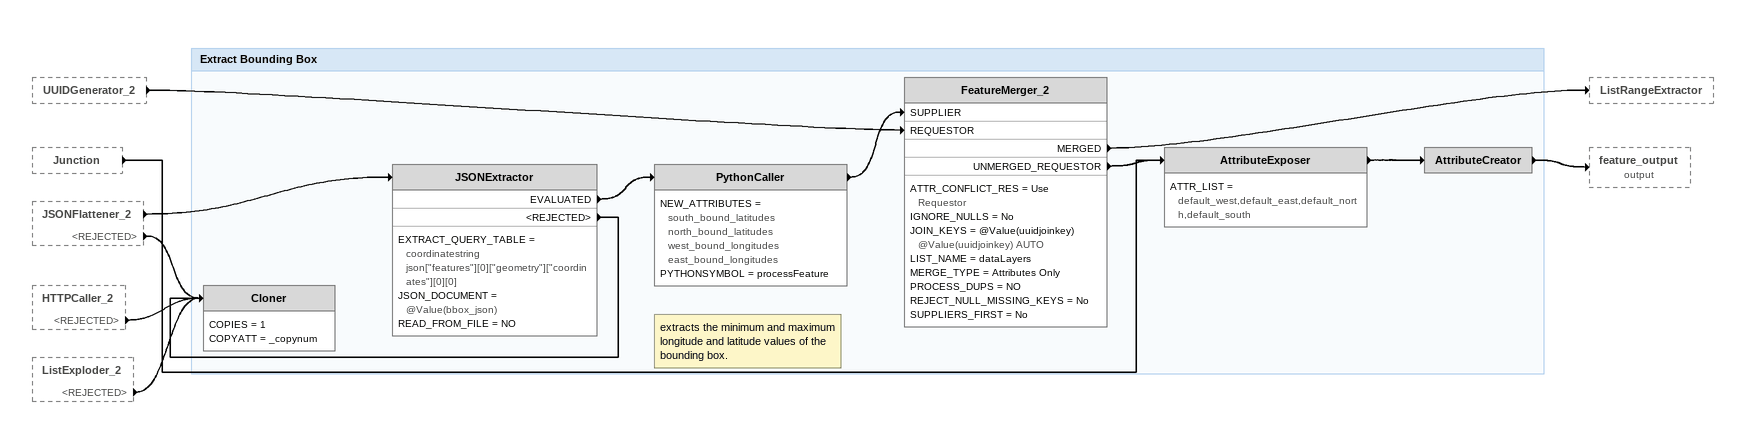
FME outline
UUIDGenerator_2 [outside]
    -> FeatureMerger_2 [REQUESTOR]
Junction [outside]
    -> AttributeExposer
JSONFlattener_2 [outside]
    -> JSONExtractor
    <REJECTED> -> Cloner
HTTPCaller_2 [outside]
    <REJECTED> -> Cloner
ListExploder_2 [outside]
    <REJECTED> -> Cloner

Bookmark: Extract Bounding Box
JSONExtractor
    EXTRACT_QUERY_TABLE = coordinatestring json["features"][0]["geometry"]["coordinates"][0][0]
    JSON_DOCUMENT = @Value(bbox_json)
    READ_FROM_FILE = NO
    EVALUATED -> PythonCaller
    <REJECTED> -> Cloner
Note: extracts the minimum and maximum longitude and latitude values of the bounding box.
PythonCaller
    NEW_ATTRIBUTES = south_bound_latitudes north_bound_latitudes west_bound_longitudes east_bound_longitudes
    PYTHONSYMBOL = processFeature
    -> FeatureMerger_2 [SUPPLIER]
FeatureMerger_2
    ATTR_CONFLICT_RES = Use Requestor
    IGNORE_NULLS = No
    JOIN_KEYS = @Value(uuidjoinkey) @Value(uuidjoinkey) AUTO
    LIST_NAME = dataLayers
    MERGE_TYPE = Attributes Only
    PROCESS_DUPS = NO
    REJECT_NULL_MISSING_KEYS = No
    SUPPLIERS_FIRST = No
    MERGED -> ListRangeExtractor
    UNMERGED_REQUESTOR -> AttributeExposer
Cloner
    COPIES = 1
    COPYATT = _copynum
AttributeExposer
    ATTR_LIST = default_west,default_east,default_north,default_south
    -> AttributeCreator
AttributeCreator
    -> feature_output (output)
